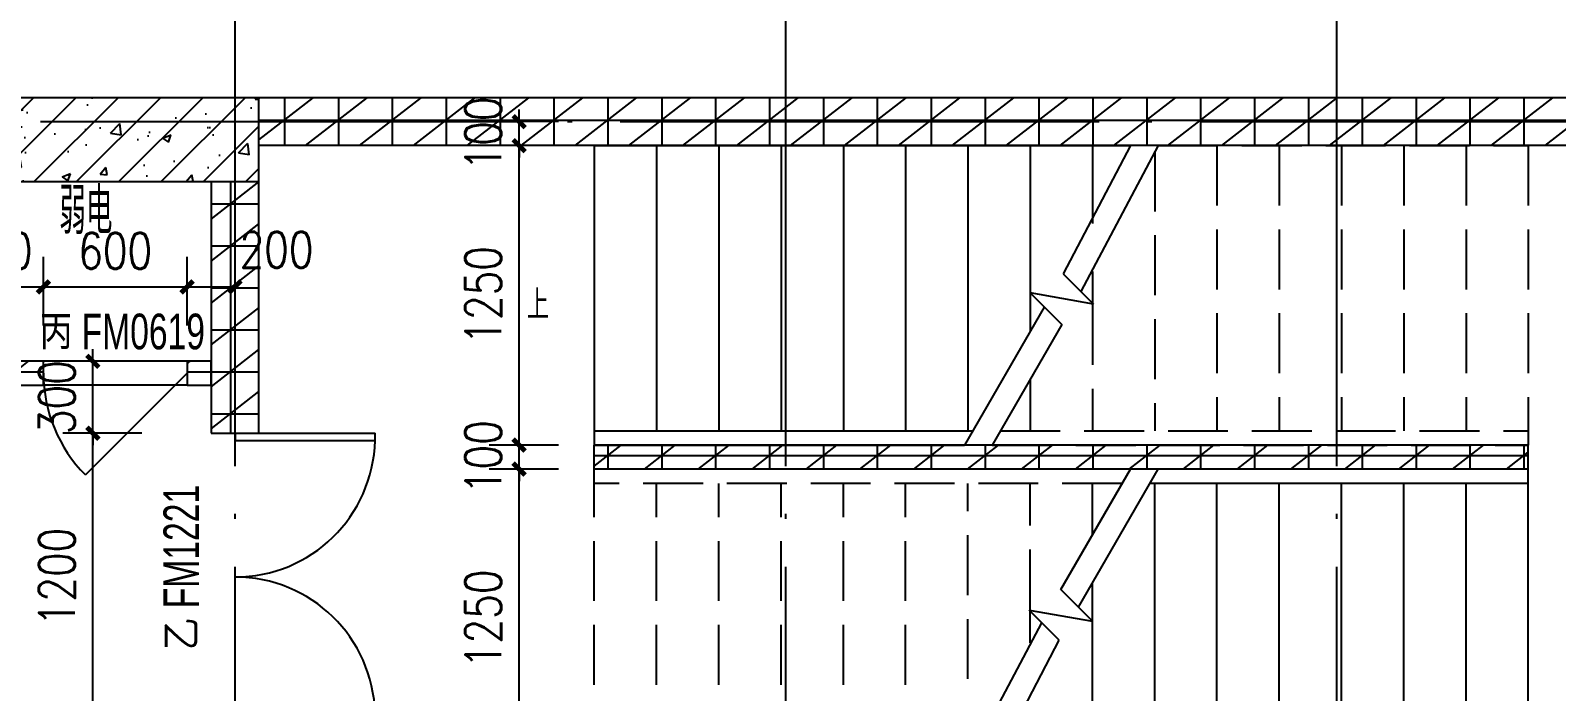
# Model space of a CAD drawing. Extents: x 718358 to 1668613, y -348838 to -159582.
# Drawn here: x 789338 to 795710, y -241084 to -238326 of the extents above; entities that cross this region are included whole.
import ezdxf

# ---------------------------------------------------------------- set-up
doc = ezdxf.new("R2010")
doc.units = 0
doc.header["$LTSCALE"] = 1000
doc.linetypes.add('DASH', pattern=[0.35, 0.25, -0.1])
doc.linetypes.add('DOTE', pattern=[2.42, 2, -0.2, 0.02, -0.2])
for name, color, linetype in [('建-可见线', 7, 'Continuous'), ('建-墙体', 2, 'Continuous'), ('建-尺寸', 73, 'Continuous'), ('建-影线', 8, 'Continuous'), ('建-房间名', 7, 'Continuous'), ('建-柱子', 6, 'Continuous'), ('建-楼梯', 4, 'Continuous'), ('建-符号', 3, 'Continuous'), ('建-符号说明', 7, 'Continuous'), ('建-轴网', 14, 'DOTE'), ('建-门', 4, 'Continuous'), ('建-门窗-编号', 7, 'Continuous')]:
    doc.layers.add(name, color=color, linetype=linetype)
doc.styles.add('_TCH_DIM', font='gt单线西文.shx', dxfattribs={"width": 0.8, "bigfont": 'gt单线中文.shx'})
doc.styles.add('_TCH_WINDOW', font='gt单线西文.shx', dxfattribs={"height": 3.5, "bigfont": 'gt单线中文.shx'})
doc.styles.add('DIM_FONT', font='SIMPLEX.shx', dxfattribs={"width": 0.8, "bigfont": 'GBCBIG.shx'})
doc.dimstyles.new('DIMN50', dxfattribs={"dimscale": 0.5, "dimtxt": 300, "dimasz": 100, "dimexe": 250, "dimexo": 300, "dimgap": 150, "dimtad": 1, "dimdec": 0, "dimzin": 0, "dimdsep": 46, "dimtxsty": 'DIM_FONT', "dimblk": 'ARCHTICK', "dimcen": 0.09, "dimdle": 1, "dimclrt": 7, "dimazin": 2, "dimtfac": 1, "dimtdec": 0, "dimtix": 1, "dimtmove": 2, "dimatfit": 3, "dimldrblk": 'ARCHTICK', "dimfxl": 1, "dimtolj": 1, "dimtzin": 0, "dimarcsym": 0})
pattern_1 = [(0, (0, 0), (0, 175), []), (37.875, (200, 0), (-84.807639, 109.038328), []), (90, (200, 0), (-225, 1e-14), [])]

# ---------------------------------------------------------------- blocks, each defined once
blk = doc.blocks.new('hghgdgf')
at = {"layer": '建-楼梯'}
for p, q in [((768962.8, -238756.2), (771201.5, -238756.2)), ((768962.8, -238756.2), (768962.8, -239946.2)), ((769222.8, -238756.2), (769222.8, -239946.2)), ((769482.8, -238756.2), (769482.8, -239946.2)), ((769742.8, -238756.2), (769742.8, -239946.2)), ((770002.8, -238756.2), (770002.8, -239946.2)), ((770262.8, -238756.2), (770262.8, -239946.2)), ((770522.8, -238756.2), (770522.8, -239946.2)), ((770782.8, -238756.2), (770782.8, -239371)), ((771201.5, -238756.2), (770921.1, -239291.8)), ((771316.9, -238756.2), (770994.3, -239365)), ((771042.8, -238756.2), (771042.8, -239081)), ((770921.1, -239291.8), (771047.3, -239417.9)), ((771042.8, -239281), (771042.8, -239413.4)), ((771047.3, -239417.9), (770782.4, -239371.2)), ((770782.4, -239371.2), (770914.5, -239503.3)), ((770782.8, -239371.6), (770782.8, -239531.3)), ((770841.3, -239430.1), (770508.7, -240006.2)), ((770914.5, -239503.3), (770624.1, -240006.2)), ((768962.8, -239946.2), (768962.8, -240006.2)), ((768962.8, -239946.2), (770543.3, -239946.2)), ((768962.8, -239946.2), (768962.8, -240006.2)), ((768962.8, -240006.2), (770508.7, -240006.2)), ((768962.8, -240006.2), (770508.7, -240006.2)), ((770911.1, -240609), (771201.5, -240106.2)), ((770984.3, -240682.2), (771316.9, -240106.2)), ((772862.8, -240106.2), (771316.9, -240106.2)), ((772862.8, -240106.2), (771316.9, -240106.2)), ((772862.8, -240166.2), (772862.8, -240106.2)), ((772862.8, -240166.2), (772862.8, -240106.2)), ((772862.8, -240166.2), (771282.3, -240166.2)), ((771302.8, -241356.4), (771302.8, -240166.2)), ((771562.8, -241356.4), (771562.8, -240166.2)), ((771822.8, -241356.4), (771822.8, -240166.2)), ((772082.8, -241356.4), (772082.8, -240166.2)), ((772342.8, -241356.4), (772342.8, -240166.2)), ((772602.8, -241356.4), (772602.8, -240166.2)), ((772862.8, -241356.4), (772862.8, -240166.2)), ((771042.8, -240740.8), (771042.8, -240581)), ((771043.2, -240741.2), (770911.1, -240609)), ((770904.5, -240820.6), (770778.3, -240694.4)), ((770778.3, -240694.4), (771043.2, -240741.2)), ((770782.8, -240831.4), (770782.8, -240698.9)), ((770508.7, -241356.4), (770831.3, -240747.4)), ((771042.8, -241356.4), (771042.8, -240741.4)), ((770624.1, -241356.4), (770904.5, -240820.6)), ((770782.8, -241356.4), (770782.8, -241081.4)), ((772862.8, -241356.4), (770624.1, -241356.4))]:
    blk.add_line(p, q, dxfattribs=at)
at = {"layer": '建-楼梯', "linetype": 'DASH'}
for p, q in [((771302.8, -238780.7), (771302.8, -239946.2)), ((771316.9, -238756.2), (772862.8, -238756.2)), ((771562.8, -238756.2), (771562.8, -239946.2)), ((771822.8, -238756.2), (771822.8, -239946.2)), ((772082.8, -238756.2), (772082.8, -239946.2)), ((772342.8, -238756.2), (772342.8, -239946.2)), ((772602.8, -238756.2), (772602.8, -239946.2)), ((772862.8, -238756.2), (772862.8, -239946.2)), ((771042.8, -239420.8), (771042.8, -239946.2)), ((770782.8, -239731.3), (770782.8, -239946.2)), ((770658.8, -239946.2), (772862.8, -239946.2)), ((772862.8, -239946.2), (772862.8, -240006.2)), ((772862.8, -239946.2), (772862.8, -240006.2)), ((770624.1, -240006.2), (772862.8, -240006.2)), ((770624.1, -240006.2), (772862.8, -240006.2)), ((771201.5, -240106.2), (768962.8, -240106.2)), ((768962.8, -240166.2), (768962.8, -240106.2)), ((771201.5, -240106.2), (768962.8, -240106.2)), ((768962.8, -240166.2), (768962.8, -240106.2)), ((768962.8, -241356.4), (768962.8, -240166.2)), ((771166.8, -240166.2), (768962.8, -240166.2)), ((769222.8, -241356.4), (769222.8, -240166.2)), ((769482.8, -241356.4), (769482.8, -240166.2)), ((769742.8, -241356.4), (769742.8, -240166.2)), ((770002.8, -241356.4), (770002.8, -240166.2)), ((770262.8, -241356.4), (770262.8, -240166.2)), ((770522.8, -241331.9), (770522.8, -240166.2)), ((770782.8, -240691.5), (770782.8, -240166.2)), ((771042.8, -240381), (771042.8, -240166.2)), ((770508.7, -241356.4), (768962.8, -241356.4))]:
    blk.add_line(p, q, dxfattribs=at)
at = {"layer": '建-符号'}
for points in [[(768832.8, -239406.2, 0, 0, 0), (770632.8, -239406.2, 40, 0, 0), (770782.8, -239406.2, 0, 0, 0)], [(772992.8, -240706.2, 0, 0, 0), (771192.8, -240706.2, 40, 0, 0), (771042.8, -240706.2, 0, 0, 0)]]:
    blk.add_lwpolyline(points, format="xyseb", dxfattribs=at)
at = {"layer": '建-符号说明', "style": '_TCH_DIM', "width": 0.8}
for p in [(768681, -239481.2), (773037.8, -240781.2)]:
    blk.add_text('上', height=122.8, dxfattribs=at).set_placement(p)
blk = doc.blocks.new('_ArchTick')
at = {"color": 0, "linetype": 'ByBlock', "const_width": 0.4}
blk.add_lwpolyline([(-0.5, -0.5), (0.5, 0.5)], dxfattribs=at)
blk = doc.blocks.new('*D3145')
at = {"layer": 'Defpoints', "color": 0, "transparency": 16777216}
for p in [(790192.2, -239395.8), (789992.2, -239706.3), (790192.2, -239706.3)]:
    blk.add_point(p, dxfattribs=at)
at = {"layer": '建-尺寸', "color": 0, "lineweight": -2, "transparency": 16777216}
for p, q in [((789992.2, -239556.3), (789992.2, -239270.8)), ((790192.2, -239556.3), (790192.2, -239270.8)), ((789991.7, -239395.8), (790192.7, -239395.8))]:
    blk.add_line(p, q, dxfattribs=at)
at = {"layer": '建-尺寸', "color": 0, "lineweight": -2, "transparency": 16777216, "xscale": 50, "yscale": 50, "zscale": 50, "rotation": 180}
blk.add_blockref('_ArchTick', (789992.2, -239395.8), dxfattribs=at)
at = {"layer": '建-尺寸', "color": 0, "lineweight": -2, "transparency": 16777216, "xscale": 50, "yscale": 50, "zscale": 50}
blk.add_blockref('_ArchTick', (790192.2, -239395.8), dxfattribs=at)
at = {"layer": '建-尺寸', "color": 7, "transparency": 16777216, "insert": (790365.7, -239240.8), "char_height": 150, "attachment_point": 5, "style": 'DIM_FONT'}
blk.add_mtext('\\A1;200', dxfattribs=at)
blk = doc.blocks.new('*D3146')
at = {"layer": 'Defpoints', "color": 0, "transparency": 16777216}
for p in [(789992.2, -239395.8), (789392.2, -239706.3), (789992.2, -239706.3)]:
    blk.add_point(p, dxfattribs=at)
at = {"layer": '建-尺寸', "color": 0, "lineweight": -2, "transparency": 16777216}
for p, q in [((789392.2, -239556.3), (789392.2, -239270.8)), ((789992.2, -239556.3), (789992.2, -239270.8)), ((789391.7, -239395.8), (789992.7, -239395.8))]:
    blk.add_line(p, q, dxfattribs=at)
at = {"layer": '建-尺寸', "color": 0, "lineweight": -2, "transparency": 16777216, "xscale": 50, "yscale": 50, "zscale": 50, "rotation": 180}
blk.add_blockref('_ArchTick', (789392.2, -239395.8), dxfattribs=at)
at = {"layer": '建-尺寸', "color": 0, "lineweight": -2, "transparency": 16777216, "xscale": 50, "yscale": 50, "zscale": 50}
blk.add_blockref('_ArchTick', (789992.2, -239395.8), dxfattribs=at)
at = {"layer": '建-尺寸', "color": 7, "transparency": 16777216, "insert": (789692.2, -239245.8), "char_height": 150, "attachment_point": 5, "style": 'DIM_FONT'}
blk.add_mtext('\\A1;600', dxfattribs=at)
blk = doc.blocks.new('*D3147')
at = {"layer": 'Defpoints', "color": 0, "transparency": 16777216}
for p in [(789392.2, -239395.8), (788992.2, -239706.3), (789392.2, -239706.3)]:
    blk.add_point(p, dxfattribs=at)
at = {"layer": '建-尺寸', "color": 0, "lineweight": -2, "transparency": 16777216}
for p, q in [((788992.2, -239556.3), (788992.2, -239270.8)), ((789392.2, -239556.3), (789392.2, -239270.8)), ((788992.2, -239395.8), (788942.2, -239395.8)), ((788992.2, -239395.8), (789392.2, -239395.8)), ((789392.2, -239395.8), (789442.2, -239395.8))]:
    blk.add_line(p, q, dxfattribs=at)
at = {"layer": '建-尺寸', "color": 0, "lineweight": -2, "transparency": 16777216, "xscale": 50, "yscale": 50, "zscale": 50}
blk.add_blockref('_ArchTick', (788992.2, -239395.8), dxfattribs=at)
at = {"layer": '建-尺寸', "color": 0, "lineweight": -2, "transparency": 16777216, "xscale": 50, "yscale": 50, "zscale": 50, "rotation": 180}
blk.add_blockref('_ArchTick', (789392.2, -239395.8), dxfattribs=at)
at = {"layer": '建-尺寸', "color": 7, "transparency": 16777216, "insert": (789192.2, -239245.8), "char_height": 150, "attachment_point": 5, "style": 'DIM_FONT'}
blk.add_mtext('\\A1;400', dxfattribs=at)
blk = doc.blocks.new('*D3167')
at = {"layer": 'Defpoints', "color": 0, "transparency": 16777216}
for p in [(789598.6, -240006.5), (789953.5, -240006.5), (789953.5, -241206.5)]:
    blk.add_point(p, dxfattribs=at)
at = {"layer": '建-尺寸', "color": 0, "lineweight": -2, "transparency": 16777216}
for p, q in [((789803.5, -240006.5), (789473.6, -240006.5)), ((789598.6, -241207), (789598.6, -240006)), ((789803.5, -241206.5), (789473.6, -241206.5))]:
    blk.add_line(p, q, dxfattribs=at)
at = {"layer": '建-尺寸', "color": 0, "lineweight": -2, "transparency": 16777216, "xscale": 50, "yscale": 50, "zscale": 50}
for p, rotation in [((789598.6, -240006.5), 90), ((789598.6, -241206.5), 270)]:
    blk.add_blockref('_ArchTick', p, dxfattribs=dict(at, rotation=rotation))
at = {"layer": '建-尺寸', "color": 7, "transparency": 16777216, "insert": (789448.6, -240606.5), "char_height": 150, "attachment_point": 5, "rotation": 90, "style": 'DIM_FONT'}
blk.add_mtext('\\A1;1200', dxfattribs=at)
blk = doc.blocks.new('*D3168')
at = {"layer": 'Defpoints', "color": 0, "transparency": 16777216}
for p in [(789598.6, -239706.3), (789953.5, -239706.3), (789953.5, -240006.5)]:
    blk.add_point(p, dxfattribs=at)
at = {"layer": '建-尺寸', "color": 0, "lineweight": -2, "transparency": 16777216}
for p, q in [((789598.6, -239706.3), (789598.6, -239656.3)), ((789803.5, -239706.3), (789473.6, -239706.3)), ((789598.6, -240006.5), (789598.6, -239706.3)), ((789803.5, -240006.5), (789473.6, -240006.5)), ((789598.6, -240006.5), (789598.6, -240056.5))]:
    blk.add_line(p, q, dxfattribs=at)
at = {"layer": '建-尺寸', "color": 0, "lineweight": -2, "transparency": 16777216, "xscale": 50, "yscale": 50, "zscale": 50}
for p, rotation in [((789598.6, -239706.3), 270), ((789598.6, -240006.5), 90)]:
    blk.add_blockref('_ArchTick', p, dxfattribs=dict(at, rotation=rotation))
at = {"layer": '建-尺寸', "color": 7, "transparency": 16777216, "insert": (789448.6, -239856.4), "char_height": 150, "attachment_point": 5, "rotation": 90, "style": 'DIM_FONT'}
blk.add_mtext('\\A1;300', dxfattribs=at)
blk = doc.blocks.new('*D3169')
at = {"layer": 'Defpoints', "color": 0, "transparency": 16777216}
for p in [(791378.5, -238706.2), (791692.2, -238706.2), (791692.2, -238806.2)]:
    blk.add_point(p, dxfattribs=at)
at = {"layer": '建-尺寸', "color": 0, "lineweight": -2, "transparency": 16777216}
for p, q in [((791378.5, -238706.2), (791378.5, -238656.2)), ((791542.2, -238706.2), (791253.5, -238706.2)), ((791378.5, -238806.2), (791378.5, -238706.2)), ((791542.2, -238806.2), (791253.5, -238806.2)), ((791378.5, -238806.2), (791378.5, -238856.2))]:
    blk.add_line(p, q, dxfattribs=at)
at = {"layer": '建-尺寸', "color": 0, "lineweight": -2, "transparency": 16777216, "xscale": 50, "yscale": 50, "zscale": 50}
for p, rotation in [((791378.5, -238706.2), 270), ((791378.5, -238806.2), 90)]:
    blk.add_blockref('_ArchTick', p, dxfattribs=dict(at, rotation=rotation))
at = {"layer": '建-尺寸', "color": 7, "transparency": 16777216, "insert": (791228.5, -238756.2), "char_height": 150, "attachment_point": 5, "rotation": 90, "style": 'DIM_FONT'}
blk.add_mtext('\\A1;100', dxfattribs=at)
blk = doc.blocks.new('*D3170')
at = {"layer": 'Defpoints', "color": 0, "transparency": 16777216}
for p in [(791378.5, -238806.2), (791692.2, -238806.2), (791692.2, -240056.2)]:
    blk.add_point(p, dxfattribs=at)
at = {"layer": '建-尺寸', "color": 0, "lineweight": -2, "transparency": 16777216}
for p, q in [((791542.2, -238806.2), (791253.5, -238806.2)), ((791378.5, -240056.7), (791378.5, -238805.7)), ((791542.2, -240056.2), (791253.5, -240056.2))]:
    blk.add_line(p, q, dxfattribs=at)
at = {"layer": '建-尺寸', "color": 0, "lineweight": -2, "transparency": 16777216, "xscale": 50, "yscale": 50, "zscale": 50}
for p, rotation in [((791378.5, -238806.2), 90), ((791378.5, -240056.2), 270)]:
    blk.add_blockref('_ArchTick', p, dxfattribs=dict(at, rotation=rotation))
at = {"layer": '建-尺寸', "color": 7, "transparency": 16777216, "insert": (791228.5, -239431.2), "char_height": 150, "attachment_point": 5, "rotation": 90, "style": 'DIM_FONT'}
blk.add_mtext('\\A1;1250', dxfattribs=at)
blk = doc.blocks.new('*D3171')
at = {"layer": 'Defpoints', "color": 0, "transparency": 16777216}
for p in [(791378.5, -240056.2), (791692.2, -240056.2), (791692.2, -240156.3)]:
    blk.add_point(p, dxfattribs=at)
at = {"layer": '建-尺寸', "color": 0, "lineweight": -2, "transparency": 16777216}
for p, q in [((791378.5, -240056.2), (791378.5, -240006.2)), ((791542.2, -240056.2), (791253.5, -240056.2)), ((791378.5, -240156.3), (791378.5, -240056.2)), ((791542.2, -240156.3), (791253.5, -240156.3)), ((791378.5, -240156.3), (791378.5, -240206.3))]:
    blk.add_line(p, q, dxfattribs=at)
at = {"layer": '建-尺寸', "color": 0, "lineweight": -2, "transparency": 16777216, "xscale": 50, "yscale": 50, "zscale": 50}
for p, rotation in [((791378.5, -240056.2), 270), ((791378.5, -240156.3), 90)]:
    blk.add_blockref('_ArchTick', p, dxfattribs=dict(at, rotation=rotation))
at = {"layer": '建-尺寸', "color": 7, "transparency": 16777216, "insert": (791228.5, -240106.2), "char_height": 150, "attachment_point": 5, "rotation": 90, "style": 'DIM_FONT'}
blk.add_mtext('\\A1;100', dxfattribs=at)
blk = doc.blocks.new('*D3172')
at = {"layer": 'Defpoints', "color": 0, "transparency": 16777216}
for p in [(791378.5, -240156.3), (791692.2, -240156.3), (791692.2, -241406.4)]:
    blk.add_point(p, dxfattribs=at)
at = {"layer": '建-尺寸', "color": 0, "lineweight": -2, "transparency": 16777216}
for p, q in [((791542.2, -240156.3), (791253.5, -240156.3)), ((791378.5, -241406.9), (791378.5, -240155.8)), ((791542.2, -241406.4), (791253.5, -241406.4))]:
    blk.add_line(p, q, dxfattribs=at)
at = {"layer": '建-尺寸', "color": 0, "lineweight": -2, "transparency": 16777216, "xscale": 50, "yscale": 50, "zscale": 50}
for p, rotation in [((791378.5, -240156.3), 90), ((791378.5, -241406.4), 270)]:
    blk.add_blockref('_ArchTick', p, dxfattribs=dict(at, rotation=rotation))
at = {"layer": '建-尺寸', "color": 7, "transparency": 16777216, "insert": (791228.5, -240781.3), "char_height": 150, "attachment_point": 5, "rotation": 90, "style": 'DIM_FONT'}
blk.add_mtext('\\A1;1250', dxfattribs=at)

msp = doc.modelspace()

# ---------------------------------------------------------------- hatches: boundary and pattern name
at = {"layer": '建-影线'}
h = msp.add_hatch(dxfattribs=at)
h.set_pattern_fill('钢筋混凝土', color=256, scale=50, style=0)
h.set_pattern_definition([(45, (0, 0), (-88.388348, 88.388348), []), (50, (0, 0), (358.63009, -31.37607), [37.5, -412.5]), (355, (0, 0), (-69.37567, 376.09607), [30, -330]), (100.4514, (29.9, -2.6), (289.25469, 344.71977), [31.8701, -350.57106]), (46.1842, (0, 100), (533.62052, -82.7595), [56.25, -618.75]), (96.6356, (44.47, 93.1), (467.33135, 487.05894), [47.80514, -525.8565]), (351.1842, (0, 100), (467.33097, 487.0593), [45, -495]), (21, (50, 75), (298.45353, -201.30945), [37.5, -412.5]), (326, (50, 75), (121.65767, 362.57502), [30, -330]), (71.4514, (74.87, 58.22), (420.11131, 161.26525), [31.8701, -350.57106]), (37.5, (0, 0), (6.079928, 166.446927), [0, -326, 0, -335, 0, -331.25]), (7.5, (0, 0), (131.53477, 197.205856), [0, -191, 0, -318.5, 0, -126.25]), (327.5, (-111.5, 0), (266.911218, -11.277436), [0, -125, 0, -390, 0, -517.5]), (317.5, (-161.5, 0), (291.593085, 50.05249), [0, -162.5, 0, -259, 0, -367.5])])
h.paths.add_polyline_path([(788092.2, -238956.3), (790292.2, -238956.3), (790292.2, -238606.3), (787792.2, -238606.3), (787792.2, -241606.3), (788092.2, -241606.3)])
h = msp.add_hatch(dxfattribs=at)
h.set_pattern_fill('空心砖', color=256, scale=50, style=0)
h.set_pattern_definition(pattern_1)
h.paths.add_polyline_path([(790292.2, -238606.3), (790292.2, -238806.3), (796991.1, -238806.3), (796991.1, -238606.3)])
h = msp.add_hatch(dxfattribs=at)
h.set_pattern_fill('空心砖', color=256, scale=50, style=0)
h.set_pattern_definition(pattern_1)
h.paths.add_polyline_path([(790292.2, -238956.3), (790092.2, -238956.3), (790092.2, -240006.5), (790292.2, -240006.5)])
h = msp.add_hatch(dxfattribs=at)
h.set_pattern_fill('空心砖', color=256, scale=50, style=0)
h.set_pattern_definition(pattern_1)
h.paths.add_polyline_path([(789292.2, -239806.3), (789392.2, -239806.3), (789392.2, -239706.3), (789292.2, -239706.3), (789258.9, -239739.7)])
h = msp.add_hatch(dxfattribs=at)
h.set_pattern_fill('空心砖', color=256, scale=50, style=0)
h.set_pattern_definition(pattern_1)
h.paths.add_polyline_path([(790092.2, -239706.3), (789992.2, -239706.3), (789992.2, -239806.3), (790092.2, -239806.3)])
h = msp.add_hatch(dxfattribs=at)
h.set_pattern_fill('空心砖', color=256, scale=50, style=0)
h.set_pattern_definition(pattern_1)
h.paths.add_polyline_path([(795592.2, -240056.3), (791692.2, -240056.3), (791692.2, -240156.3), (795592.2, -240156.3)])

# ---------------------------------------------------------------- linework, layer by layer
at = {"layer": '建-墙体'}
for p, q in [((796991.1, -238606.3), (790292.2, -238606.3)), ((796991.1, -238806.3), (790292.2, -238806.3)), ((790092.2, -238956.3), (790092.2, -240006.5)), ((790292.2, -240006.5), (790292.2, -238956.3)), ((789392.2, -239706.3), (789292.2, -239706.3)), ((789392.2, -239806.3), (789392.2, -239706.3)), ((790092.2, -239706.3), (789992.2, -239706.3)), ((789992.2, -239706.3), (789992.2, -239806.3)), ((790092.2, -239806.3), (790092.2, -239706.3)), ((789292.2, -239806.3), (789392.2, -239806.3)), ((789992.2, -239806.3), (790092.2, -239806.3)), ((790092.2, -240006.5), (790292.2, -240006.5)), ((795592.2, -240056.3), (791692.2, -240056.3)), ((791692.2, -240156.3), (791692.2, -240056.3)), ((795592.2, -240156.3), (795592.2, -240056.3)), ((795592.2, -240156.3), (791692.2, -240156.3))]:
    msp.add_line(p, q, dxfattribs=at)
at = {"layer": '建-柱子'}
for p, q in [((790292.2, -238606.3), (787792.2, -238606.3)), ((790292.2, -238956.3), (790292.2, -238606.3)), ((788092.2, -238956.3), (790292.2, -238956.3))]:
    msp.add_line(p, q, dxfattribs=at)
at = {"layer": '建-轴网'}
for p, q in [((790192.2, -244983.5), (790192.2, -238098.6)), ((792492.2, -244983.5), (792492.2, -238098.6)), ((794792.2, -244983.5), (794792.2, -238098.6)), ((786960.4, -238706.3), (799795.5, -238706.3))]:
    msp.add_line(p, q, dxfattribs=at)
at = {"layer": '建-门'}
for p, q in [((789992.2, -239706.3), (789392.2, -239706.3)), ((789992.2, -239756.3), (789568, -240180.6)), ((789992.2, -239806.3), (789392.2, -239806.3)), ((790192.2, -240006.5), (790777.2, -240006.5)), ((790192.2, -240006.5), (790192.2, -240036.5)), ((790777.2, -240036.5), (790777.2, -240006.5)), ((790192.2, -240036.5), (790777.2, -240036.5))]:
    msp.add_line(p, q, dxfattribs=at)
for centre, radius, start, end in [((789992.2, -239756.3), 600, 180, 225), ((790192.2, -240021.5), 585, 270, 358.53072), ((790192.2, -241191.5), 585, 1.46928, 90)]:
    msp.add_arc(centre, radius, start, end, dxfattribs=at)

# ---------------------------------------------------------------- block references
at = {"layer": '建-可见线'}
msp.add_blockref('hghgdgf', (22729.4, -50), dxfattribs=at)

# ---------------------------------------------------------------- texts
at = {"layer": '建-房间名', "style": 'DIM_FONT', "width": 0.8}
msp.add_text('弱电', height=192.91, dxfattribs=at).set_placement((789458.3, -239175.3))
at = {"layer": '建-门窗-编号', "style": '_TCH_WINDOW', "width": 0.705882}
for s, rotation, p in [('FM0619', 360, (789551.7, -239656.3)), ('FM1221', 90, (790042.2, -240737))]:
    msp.add_text(s, height=148.75, rotation=rotation, dxfattribs=at).set_placement(p)
at = {"layer": '建-门窗-编号', "style": '_TCH_WINDOW'}
for s, rotation, p in [('丙', 360, (789376.7, -239656.3)), ('乙', 90, (790042.2, -240912))]:
    msp.add_text(s, height=143.3, rotation=rotation, dxfattribs=at).set_placement(p)

# ---------------------------------------------------------------- dimensions: what is measured, and where the dimension line sits
at = {"layer": '建-尺寸'}
for p1, p2, distance, picture, middle in [((791692.2, -238806.2), (791692.2, -238706.2), 313.8, '*D3169', (791228.5, -238756.2)), ((791692.2, -240056.2), (791692.2, -238806.2), 313.8, '*D3170', (791228.5, -239431.2)), ((788992.2, -239706.3), (789392.2, -239706.3), 310.5, '*D3147', (789192.2, -239245.8)), ((789392.2, -239706.3), (789992.2, -239706.3), 310.5, '*D3146', (789692.2, -239245.8)), ((789953.5, -240006.5), (789953.5, -239706.3), 354.8, '*D3168', (789448.6, -239856.4)), ((791692.2, -240156.3), (791692.2, -240056.2), 313.8, '*D3171', (791228.5, -240106.2)), ((789953.5, -241206.5), (789953.5, -240006.5), 354.8, '*D3167', (789448.6, -240606.5)), ((791692.2, -241406.4), (791692.2, -240156.3), 313.8, '*D3172', (791228.5, -240781.3))]:
    dim = msp.add_aligned_dim(p1=p1, p2=p2, distance=distance, dimstyle='DIMN50', dxfattribs=at)
    dim.commit()
    dim.dimension.update_dxf_attribs({"geometry": picture, "text_midpoint": middle})
dim = msp.add_linear_dim(base=(790192.2, -239395.8), p1=(789992.2, -239706.3), p2=(790192.2, -239706.3), angle=360, dimstyle='DIMN50', dxfattribs=at)
dim.commit()
dim.dimension.update_dxf_attribs({"geometry": '*D3145', "text_midpoint": (790365.7, -239240.8), "dimtype": 161})

doc.saveas('drawing.dxf')
